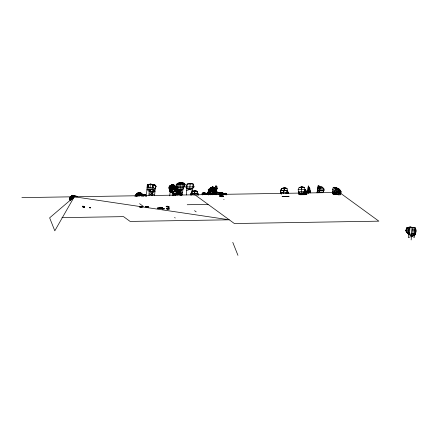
<?xml version="1.0" encoding="UTF-8"?>
<svg xmlns="http://www.w3.org/2000/svg" width="438" height="438" viewBox="0 0 438 438"><rect width="100%" height="100%" fill="white"/><g stroke="black" fill="none" stroke-linecap="round" stroke-linejoin="round"><path stroke-width="0.66" d="M72.062 197.992L71.733 197.533L70.43 197.226L70.096 197.62L70.704 199.848C72.166 197.385 74.082 193.82 77.302 196.717M72.062 197.642L72.062 196.914M209.342 194.488L209.216 192.255M136.119 195.901L136.24 194.313L138.802 192.37L140.855 192.895L143.587 194.751L143.33 195.978L142.071 196M173.432 192.895L173.815 194.007L175.758 194.691L177.812 194.653L177.39 192.95L174.532 191.067L175.375 186.796L173.908 185.214L172.479 186.155L173.426 189.599L169.265 189.824L169.44 186.451L172.003 184.507L174.056 185.028L176.788 186.884L176.53 188.116L173.289 191.773L171.789 192.485L169.802 191.275L169.495 190.525L172.55 190.535L173.426 189.599L175.682 189.063L174.269 186.927L174.056 185.028L172.747 185.05L172.003 184.507L169.884 186.024L169.309 188.554L169.802 191.275L171.789 192.485L174.532 191.067L175.145 189.43L175.715 189.599L178.359 190.787L179.783 195.08M72.046 198.644L71.755 196.969L72.171 195.288L74.175 195.611L75.944 196.832L76.426 196.421M82.503 206.61L84.605 206.512L84.66 206.955L83.828 207.256L82.963 206.906L82.974 206.473L82.941 206.845M306.43 193.454C307.005 191.05 304.421 189.774 304.498 187.459L301.913 186.572L299.121 187.546L298.179 189.566L298.404 191.707L299.066 193.147L301.054 193.738L306.414 194.007L306.912 194.653L299.964 194.768L298.7 194.133L301.054 193.738L301.913 186.572L301.579 189.512M74.214 195.512L72.171 195.288L70.48 197.051L70.157 198.666L71.952 197.971L72.084 197.571M140.713 193.081L141.77 195.989L142.175 194.664L140.713 193.081L138.802 192.37L136.689 193.886L136.415 195.545L139.629 195.49L139.35 193.842L140.855 192.895L137.466 193.136L136.07 195.37L140.198 195.304L142.772 194.302L143.33 195.978M214.149 194.412L215.507 193.098L215.77 190.464L215.633 188.849L213.958 187.875M74.416 196.777L73.349 196.202L70.655 196.876L70.096 197.62L70.518 198.025L70.419 199.651L71.465 198.337L73.069 197.916L74.027 196.64L72.171 195.288L70.951 196.416L70.058 198.288L70.419 199.651L72.713 198.66L72.735 198.233L71.821 198.096L70.157 198.666M169.692 189.829L169.747 188.652L172.479 186.155L174.269 186.927L175.972 186.44L176.53 188.116L174.778 189.254L171.455 187.541L169.271 187.502L170.661 185.269L169.342 187.004L169.709 188.756M71.931 198.879L70.961 199.504L71.81 198.786L71.821 198.096L72.713 198.66M82.963 206.906L83.707 206.298L82.733 206.199L82.404 206.544L82.963 206.906L84.567 207.262L84.66 206.955L83.225 207.01M82.733 206.199L84.567 207.262L84.014 206.342L84.567 207.262L82.404 206.544L84.37 206.703M209.233 191.006L208.734 191.099L209.205 193.328L210.831 194.806L210.897 193.032L209.594 189.435L208.981 189.189L208.22 189.736L208.587 190.908L212.129 194.072L213.706 194.658L215.48 192.496L215.419 192.172L214.784 192.194L212.698 192.616L212.129 194.072L210.897 193.733L210.131 192.194L208.734 191.099L208.51 192.189M215.562 189.889L215.633 188.849L216.109 189.331L216.197 190.514L215.337 192.348M415.662 232.2L415.448 234.697L413.915 235.348L412.563 235.135M225.127 193.563L225.899 194.379L225.762 193.191L225.127 193.563L225.083 194.636L225.127 193.563L225.521 193.224L226.293 193.76L225.499 194.74L225.083 194.636L225.482 194.105L224.689 193.766L224.508 194.581L225.137 194.56M84.622 206.785L83.685 206.654L83.707 206.298L82.629 206.397L83.828 207.256M137.636 196.093L137.702 195.282L139.284 194.023L141.069 194.79L141.326 195.956M139.552 192.917L138.802 192.37L137.904 194.122L137.85 195.611L137.751 195.249M138.14 194.735L137.954 195.507L138.994 195.321L140.198 194.248L138.802 192.37L138.622 192.769M138.123 194.981L138.156 194.549L137.882 195.156L137.904 194.122L139.284 194.023L136.24 194.313L137.078 195.353L139.651 194.784L140.198 195.304L137.702 195.282L136.935 196.071L137.121 195.622L136.733 195.852M139.454 192.84L139.476 192.512L138.244 192.934M143.188 196.273L143.286 195.091M146.391 196.087L147.316 184.568L153.338 184.469L155.435 185.312L156.158 186.413L154.198 190.782L152.002 192.183L148.263 189.315L147.655 187.513L148.597 184.546L150.371 184.004L155.435 185.312L154.296 185.334M149.314 189.813L148.876 195.277L154.948 191.362L152.955 189.238L146.933 189.336L149.183 191.461L154.641 195.178L155.304 186.977M151.915 193.322L151.756 195.228L149.593 193.651M152.462 195.392L153.338 184.469L152.665 184.77M153.733 185.345L153.776 184.754L150.371 184.004L149.884 190.065L152.002 192.183M169.769 195.868L170.125 191.499L175.101 195.485M170.596 190.41L170.743 191.724L172.55 190.535L173.289 191.773L174.532 191.067L171.789 192.485L171.827 192.036L172.15 192.277M174.778 189.254L174.269 186.927L173.393 187.437L170.902 187.327L169.484 188.871L170.672 188.636L170.897 187.42L171.22 187.656M170.793 188.723L170.825 188.318L170.672 188.636M169.78 190.437L170.743 191.724L170.776 191.275L169.572 190.815L170.743 191.724L171.937 190.486L169.495 190.525L172.55 190.535L169.714 190.579L170.398 191.822M170.853 190.371L170.82 190.744L170.404 190.442L170.541 191.099L171.888 190.776L171.964 191.242L173.289 191.773L172.326 191.789M173.908 185.214L172.003 184.507L171.099 186.254L171.044 187.743L170.946 187.382M171.313 186.851L171.236 187.469M171.57 189.862L171.614 189.326M170.404 190.442L171.745 190.229L171.805 189.462L172.441 189.928M172.057 192.315L172.085 191.975L172.342 192.162M172.183 190.793L172.304 189.298M172.649 184.978L172.676 184.644L171.444 185.071M172.211 195.616L172.506 191.975M175.846 195.167L176.53 186.632M176.919 187.508L177.302 183.402L179.438 182.706L182.317 182.662L184.343 183.287L185.236 184.529L182.876 189.473L177.532 192.654M177.335 195.091L178.299 183.079L183.396 182.996L182.432 195.003M178.074 194.302L178.359 190.787M179.438 182.706L178.835 190.212L181.71 190.169L182.317 182.662M180.204 191.067L180.878 182.684M186.353 194.943L187.229 184.015L190.196 183.456L193.076 183.922L194.029 186.845L192.704 188.548L186.714 190.431M189.709 189.49L190.196 183.456M192.2 194.844L193.076 183.922L187.229 184.015L185.805 186.977L186.856 188.647L192.561 190.333M215.162 194.707L215.419 192.14L215.737 192.293L215.507 193.098L214.598 193.569L213.333 193.213L211.751 191.839L209.517 191.745L210.673 189.336L210.902 187.749L212.726 186.845L214.171 187.579L215.447 188.439L215.907 191.62L210.426 191.8L208.587 190.908L208.981 189.189L210.777 187.688L212.726 186.845L215.447 188.439L214.691 189.473L209.594 189.435L210.902 187.749L212.26 188.137L214.938 188.001M215.436 193.503L215.529 192.348L216.772 191.767L216.558 194.428M216.991 192.977L217.056 192.167L220.681 192.715L216.794 192.118L216.12 193.634L216.58 194.806M216.52 192.736L221.305 193.098L221.343 192.621L225.258 193.985L221.343 192.621L220.993 193.612L221.299 194.762L220.993 193.612L216.12 193.634L216.651 193.908M301.349 193.574L301.382 193.213M307.788 192.977L308.347 185.975L309.88 188.849L310.224 192.846L307.772 191.061M308.347 185.975L307.553 192.955L308.379 193.027L308.867 186.955M310.115 192.769L310.29 190.568L308.013 188.915M317.638 192.649L318.202 185.652L322.494 187.24L323.77 188.559L324.093 189.878L323.151 192.2L317.117 192.298M319.658 186.188L319.171 192.266L317.035 192.802L318.202 185.652M323.54 191.433L323.77 188.559L317.709 188.658M411.917 235.195L411.474 235.951L409.525 233.038L407.904 233.624L406.672 232.195L407.044 227.563L410.006 227.01L415.153 227.875C418.416 232.896 412.755 236.449 408.315 237.549L408.566 234.45L409.525 233.038L410.006 227.01L415.153 227.875L414.381 237.451L408.566 234.45L405.621 230.525L407.044 227.563L412.892 227.47L411.025 227.716M407.904 233.624L408.232 229.55L410.006 227.01L412.12 227.924L415.153 227.875L407.044 227.563L408.232 229.55L408.961 229.539M408.654 233.339L409.087 227.974L407.044 227.563M411.151 239.931L412.12 227.924M340.726 194.116L341.082 191.674L339.083 189.123L336.921 188.05L333.247 187.469L332.645 189.336L332.606 192.84M171.346 189.802L171.773 187.732L173.393 187.437L172.851 186.916L169.736 186.966L169.271 187.502L169.309 188.554L170.234 190.585L168.969 188.236L168.948 187.015L170.404 185.811M172.337 192.249L175.195 194.352L177.636 193.552L179.372 193.914L181.069 195.195L181.228 193.755L180.023 190.935M208.767 194.948L209.315 192.266M171.822 184.902L172.003 184.507L174.269 186.927L173.169 188.488L170.71 188.137L170.453 189.807L171.773 189.873M214.516 192.238L214.483 192.561L214.861 192.441L214.598 193.569L213.273 192.419L215.737 192.293L215.042 193.919M298.179 189.566L304.979 189.457L304.645 193.054L306.414 194.007L298.7 194.133M213.771 189.391L213.733 188.28L212.726 186.845L210.673 189.336L210.426 191.8L213.498 189.55L215.189 188.942L215.715 189.451L214.658 189.698L212.26 188.137M179.848 190.853L179.372 193.914L178.261 193.93L179.383 193.897L181.086 195.167L181.228 193.777L179.093 192.244L179.733 190.754M211.751 191.839L215.907 191.62L211.751 191.839L212.337 188.285L215.047 188.148L215.77 190.464L214.275 190.015L211.882 190.667L210.673 189.336L211.959 188.033L213.377 187.897L214.686 187.897L215.633 189.085L214.171 187.579L213.405 187.552M213.301 191.734L213.196 189.774L211.559 189.665L211.882 190.667L212.638 190.869L214.275 190.015L215.6 190.716L213.908 188.822L215.047 188.148L211.461 188.647L212.764 189.577L215.376 189.621L212.145 189.785L213.498 189.55L213.443 188.849L213.908 188.822L213.892 189.539L214.582 189.807L213.569 189.857L212.638 190.869L212.715 191.784M90.064 207.727L90.223 207.355L90.113 207.798L89.938 207.388L89.648 207.7L90.442 207.913L90.223 207.355L89.648 207.7L89.702 207.366L90.316 207.815M71.421 198.677L71.733 197.533L72.193 197.423L72.418 198.43L71.421 198.677L72.418 198.43M169.73 187.623L169.364 186.544L168.969 188.236L169.829 189.336L169.265 189.824L172.435 189.774L172.43 188.822L171.406 187.88L171.099 186.254L169.791 186.199L171.45 186.774M137.516 196L137.702 195.282L138.435 196.049L138.572 195.6L139.065 195.813M138.178 194.319L136.59 194.067L137.789 194.647L137.707 195.195L136.541 194.833L136.07 195.37L137.078 195.353L136.541 194.833L139.651 194.784L138.994 195.321M169.271 187.502L170.902 187.327L171.099 186.254L172.479 186.155L169.791 186.199M169.566 189.84L169.747 188.652L170.71 188.137L172.43 188.822L173.169 188.488L173.393 187.437M175.884 194.061L175.95 193.629M179.564 192.638L180.861 192.337L181.617 194.576L181.069 195.195L179.564 192.638L179.859 190.831M283.43 193.678L283.643 192.331L280.72 192.391L280.632 190.421L281.689 188.559L284.541 187.656L287.065 188.455L287.503 190.99L288.719 193.508M287.054 192.671L287.427 190.289L280.632 190.421L281.278 194.039M89.889 207.782L89.938 207.388M208.548 192.277L208.734 191.099L209.233 191.176M284.393 188.504L281.689 188.559L287.076 188.471L284.558 187.656L281.705 188.543L280.632 190.399L287.427 190.311L287.043 192.687L288.149 193.448M72.013 198.414L70.551 198.726L71.29 198.595L70.704 199.848M137.904 194.122L138.205 195.748L137.203 195.764L137.329 195.419L139.629 195.49M172.643 191.658L173.07 192.233L174.817 191.422L175.145 189.43M172.331 190.552L172.523 189.457M225.083 194.636L225.762 193.191L225.318 194.532M284.377 188.504L283.413 193.623L284.547 187.656L284.267 189.15M333.449 193.903L333.247 194.412L335.36 193.585L337.457 189.451L338.328 188.575L340.293 190.393L340.945 192.977L338.404 191.05L332.464 191.663L334.041 192.682L338.054 192.857L340.665 194.757C338.103 195.266 335.826 193.634 333.247 194.412L332.677 193.432L334.041 192.682L334.325 191.269L335.858 188.926L336.921 188.05L337.676 188.603M208.712 194.85L208.964 193.634L210.131 192.194L209.517 191.745L209.972 191.849L210.12 190.689L208.981 189.189L209.775 191.318M89.878 207.858L89.943 207.563M215.124 192.813L215.293 190.448L213.437 190.541L213.788 191.652M340.096 192.359L339.751 193.043L340.304 191.488L339.981 190.169L338.705 188.849L335.869 187.798L337.298 188.324M301.738 193.607L303.441 194.713M308.171 193.01L309.376 187.907M215.37 189.944L215.633 188.849L216.197 190.514L215.408 191.543L215.759 191.422L213.886 191.521M171.209 187.305L170.99 186.78M171.209 190.415L170.743 191.724M214.828 194.494L215.419 192.14L215.529 194.554M298.847 193.536L299.154 192.348M142.345 195.934L142.772 194.302L142.109 195.293M175.397 188.608L175.972 186.44L174.97 188.121L175.255 189.15L175.682 189.063M137.882 195.156L138.025 194.647M171.083 187.289L171.22 186.78M173.421 192.873L173.798 193.99L175.737 194.686L177.801 194.658L179.383 193.897L177.801 194.658L174.204 193.607L173.36 195.321L173.935 193.355M211.926 187.82L212.118 187.201L212.091 187.623L210.902 187.749M225.362 194.839L225.86 193.295M225.712 194.571L226.057 193.508M299.066 193.147L301.12 193.552L302.904 193.032L304.268 191.609L304.979 189.457M173.355 195.293L174.182 193.596L176.793 194.675L175.819 194.029L175.195 194.352L173.07 192.233M225.959 193.399L225.526 194.664L225.006 194.319L225.307 194.116L225.154 194.494L220.993 193.612L225.482 194.105M206.731 194.647L207.88 194.198L209.046 190.82M147.765 187.415L148.597 184.546L148.717 185.969M170.398 187.897L170.53 187.557L172.824 187.628L169.615 187.678L170.322 187.754L169.309 188.554L170.831 188.225L170.897 187.42L171.406 187.88L170.398 187.897L171.406 187.88M215.419 192.14L214.658 194.187L215.25 194.28M173.087 195.781L173.815 194.007M196.936 195.211L197.79 193.229L197.439 191.39L194.921 190.574L192.068 191.461L190.995 193.317L191.072 195.288L190.995 193.339L192.052 191.477L194.905 190.574L197.429 191.373M285.603 193.163L286.572 192.293L287.427 190.311M318.634 192.397L321.087 186.719M334.846 194.007L339.362 193.804M203.517 193.421L204.398 193.968L207.88 194.198L209.118 191.401L209.205 193.328L208.762 194.308M175.195 194.352L177.39 192.95L178.857 189.681M298.962 193.574L299.488 192.457M82.711 206.741L84.129 206.451M70.951 196.416L69.998 198.315L70.534 200.555L69.812 199.816L69.516 198.66L71.624 196.158L70.951 196.416L69.998 198.315L69.866 198.058L71.695 197.582M170.886 188.198L170.765 187.792M148.263 189.315L149.884 190.065L151.63 189.26L152.528 187.437L152.063 184.491L155.435 185.312L154.11 185.192M172.873 191.855L174.817 191.422L175.715 189.599L175.529 188.422M210.415 193.098L207.88 194.198L206.982 193.497L203.993 192.594L202.887 194.439M82.508 206.342L83.472 206.539M74.279 196.771L54.805 230.815L49.642 217.845L74.279 196.771L229.238 219.799L130.113 221.42L123.543 216.635L61.961 217.642M217.817 194.691L220.292 194.467L220.511 194.828L219.838 193.706L220.434 192.693L221.343 192.621L224.689 193.766L225.154 194.494M141.77 195.989L142.772 194.302M84.605 206.512L83.992 206.741L83.707 206.298M203.955 193.607L202.635 192.873L202.006 193.892L202.575 194.948M214.144 188.997L215.189 188.942L214.691 189.473L215.715 189.451M215.447 186.593L216 185.745L216.936 186.725L217.319 188.559L216.772 189.402L215.835 188.422L215.447 186.593L216.936 186.725M208.647 191.351L206.829 194.083L208.866 190.798M140.341 195.835L141.069 194.79L139.656 193.645L138.233 193.623L136.941 193.695L136.141 194.872L136.388 196.038M169.44 186.451L170.273 187.486L172.194 187.453L173.399 186.385L172.851 185.783L170.141 185.827L169.342 187.004L169.484 189.167L169.829 189.336M139.448 206.917L139.695 206.566L142.273 206.867L142.027 207.212L140.614 207.24L139.448 206.917L142.273 206.867M145.558 206.813L145.805 206.468L147.217 206.446L148.383 206.769L148.137 207.114L146.725 207.136L145.558 206.813L148.383 206.769M157.494 208.264L157.74 207.913L160.319 208.214L160.073 208.559L158.66 208.587L157.494 208.264L160.319 208.214M159.558 207.656L159.81 207.311L161.222 207.289L162.389 207.612L162.137 207.957L160.724 207.979L159.558 207.656L162.389 207.612M161.425 208.685L161.677 208.34L163.089 208.318L164.255 208.641L164.004 208.986L162.591 209.008L161.425 208.685L164.255 208.641M166.462 208.838L166.708 208.493L168.121 208.472L169.287 208.795L169.041 209.14L167.628 209.161L166.462 208.838L169.287 208.795M70.419 199.651L71.29 198.595M208.576 191.34L206.982 193.497L204.968 193.317M137.466 193.136L136.141 194.872L136.404 196.076L136.163 194.412L135.747 194.877L135.775 196.104L136.163 194.412L136.404 196.076M71.952 197.971L73.069 197.916L73.606 197.253L73.102 196.563L70.43 197.226L74.027 196.64L70.096 197.62M213.322 187.962L213.443 188.258M213.498 188.564L213.733 188.28M213.7 189.243L213.673 188.838L212.058 189.101L211.559 189.665M214.078 189.835L214.034 189.364L213.569 189.857L213.498 189.55M212.726 191.904L212.917 191.674L213.005 192.151M212.846 192.342L213.394 191.68L213.525 192.413L214.784 192.194M214.363 190.497L214.193 189.687L213.569 189.857M214.122 192.539L215.551 192.468M213.979 192.244L214.598 193.569L215.682 192.589L214.779 192.715M214.521 193.136L215.48 192.496L213.355 192.709L213.333 193.213L212.129 194.072M182.624 192.572L177.779 189.555L176.207 184.677L177.302 183.402L184.343 183.287L184.042 187.026L177.001 187.141M338.147 188.773L339.083 189.123L341.082 191.674C338.738 189.709 335.727 188.236 332.645 189.336L335.563 192.791L339.669 189.939L340.545 191.663M181.086 195.167L181.617 194.554L181.228 193.755L181.617 194.576L181.042 193.957M83.992 206.741L84.353 206.375M135.227 196.125L136.218 195.184M169.309 188.554L170.322 187.754M177.636 193.552L179.093 192.244M168.345 207.442L169.013 206.84L168.564 206.287L167.94 206.72L166.068 206.484L168.345 207.442L167.612 206.079M172.194 187.453L172.851 186.916L171.362 187.322M134.822 196.186L135.769 195.452M215.228 193.574L215.54 194.735L216.06 194.346L216.772 191.767L215.485 192.123M211.882 190.667L213.196 189.774M169.396 207.393L169.013 206.84L167.07 206.512L166.949 206.999M175.611 195.162L178.14 193.53L176.147 191.401L174.817 191.422M72.226 197.954L73.606 197.253L70.518 198.025L71.164 198.392L70.518 198.025L71.777 198.064M334.325 191.269L337.457 189.451L338.404 191.05L338.054 192.857L340.058 191.307M170.464 190.946L169.752 190.787L171.127 190.765L170.349 190.711M207.88 194.198L203.993 192.594L202.953 193.136L203.139 194.171M73.069 197.916L73.403 197.489L70.819 198.381L72.139 198.053M301.946 193.623L301.12 193.552L303.118 193.706L304.136 193.273M213.465 192.074L214.68 191.587L214.439 190.404M407.187 229.945L405.621 230.525L407.926 233.35M76.666 196.876L76.984 196.782M170.76 189.824L171.592 189.599M335.382 193.87L333.247 194.412L336.138 194.149L334.041 192.682M70.655 196.876L73.349 196.202M70.48 197.051L73.124 196.394M71.832 197.565L69.866 198.058L69.812 199.816L70.951 200.566M71.482 198.135L72.637 197.845M212.698 192.616L214.368 192.266L214.428 192.627M214.861 192.441L214.094 192.567L214.724 192.89L214.604 192.227M221.946 194.658L224.535 194.226M69.516 198.66L70.425 198.513M219.542 195.813L221.289 195.611L223.347 195.967L223.654 196.531L221.913 196.733L219.854 196.377L219.542 195.813L223.347 195.967M175.446 187.026L176.788 186.884L175.479 186.906M142.251 194.894L143.587 194.751L142.284 194.773M220.194 193.103L220.434 192.693L222.05 192.802L224.163 193.957M221.201 194.39L220.292 194.467L220.341 193.87L219.838 193.706M214.396 191.696L213.651 191.997M213.082 187.634L214.171 187.579L215.622 189.123M211.959 188.033L214.686 187.897M212.764 189.577L212.058 189.101L214.324 189.32M209.534 189.67L208.22 189.736L209.578 189.791M213.673 189.44L214.916 189.134M213.366 190.169L214.275 190.015L214.565 191.63M213.437 190.541L215.293 190.448L215.595 191.62M208.587 190.908L209.857 190.842M213.273 192.419L215.737 192.293M213.153 189.38L213.58 189.364M142.668 194.669L145.137 194.576L146.506 196.065M192.052 191.477L194.757 191.422L194.039 195.156L194.921 190.579L194.631 192.068M289.009 196.295L282.061 196.432L288.998 196.317M82.607 206.676L83.685 206.654L83.258 206.424M176.207 184.677L185.236 184.529M170.141 185.827L172.851 185.783M169.884 186.024L172.55 185.98M147.08 187.524L153.103 187.426M185.805 186.977L194.029 186.845M170.273 187.486L169.736 186.966L171.789 187.294M171.285 187.365L169.955 187.387L172.616 187.344M175.271 188.137L176.53 188.116M169.747 188.652L171.592 188.619L171.844 189.802M186.856 188.647L192.704 188.548M169.511 189.665L173.426 189.599M176.295 189.594L175.715 189.599L175.512 188.515M177.779 189.555L182.876 189.473M299.121 187.546L304.498 187.459M317.928 187.316L322.494 187.24M150.026 190.853L150.935 190.837M153.295 190.798L154.198 190.782L151.63 189.26M169.495 190.525L171.937 190.486M149.183 191.461L150.886 191.433M153.245 191.395L154.948 191.362M317.495 189.988L324.093 189.878M317.424 190.431L323.989 190.322M176.481 192.961L177.39 192.95M136.941 193.695L139.656 193.645M317.353 190.859L323.89 190.754M136.689 193.886L139.35 193.842M172.375 193.623L174.078 193.596L174.127 192.999L173.218 193.016C175.446 194.187 176.415 194.269 175.737 194.686L173.547 192.747M176.432 193.558L178.14 193.53M304.448 189.43L305.992 190.711L306.885 192.824L304.744 191.663L298.404 191.707L299.444 193.092L301.054 193.738M137.789 194.647L138.255 194.636M137.422 195.178L138.589 195.162M136.415 195.545L137.488 195.529M21.9 197.631L339.434 192.435L378.87 221.163L234.357 223.528L194.926 194.8M187.223 204.738L208.099 204.398M411.994 229.49L415.75 229.43L415.427 233.498L411.665 233.558M408.134 230.793L408.862 230.782M411.895 230.733L416.023 230.662M408.035 232.036L408.764 232.02M411.791 231.97L416.1 231.899M411.687 233.29L415.678 233.224M411.6 234.401L414.627 234.352M192.068 191.461L197.439 191.39M288.587 193.35L288.341 192.386L287.043 192.687L286.572 192.293L280.709 192.37L281.295 194.056M219.854 196.377L223.654 196.531M170.585 188.57L171.592 188.619M170.623 187.316L170.902 187.327M335.36 193.585L332.677 193.432L333.98 194.379M142.602 194.653L145.137 194.576L145.876 195.512M412.585 235.25L413.915 235.348L413.702 234.675L415.448 234.697L415.065 233.251L415.542 233.306M215.835 188.422L217.319 188.559M148.789 184.705L147.316 184.568L148.405 186.041M221.803 192.824L216.794 192.118M407.225 230.733L405.621 230.525L407.017 231.664M175.824 186.741L176.968 186.922L175.83 186.67M209.205 193.328L210.519 193.536M226.796 194.631L225.756 193.645L226.293 193.76L226.796 194.631L225.34 193.541L225.499 194.74L225.143 194.324M148.619 184.841L147.316 184.568L148.493 184.989M82.629 206.397L83.685 206.654M225.756 193.645L226.172 193.76M406.672 232.195L409.525 233.038M171.745 190.229L172.862 190.563M214.193 189.687L214.582 189.807M212.167 194.833L210.897 193.733L212.583 194.286M335.382 187.617L334.408 187.256L333.247 187.469L335.858 188.926M210.897 193.733L212.638 194.384M84.14 206.621L84.66 206.955M171.773 187.732L173.169 188.488M152.528 187.437L155.167 188.619M176.437 187.212L177.604 187.76M152.063 184.491L156.158 186.413M214.658 189.698L215.77 190.464L214.658 189.698L214.877 190.092M138.572 195.6L139.508 196.104M202.827 194.423L202.006 193.892L202.953 194.543M223.769 199.465L224.053 199.657M143.084 194.981L144.524 195.961L144.463 194.795L145.268 195.808M147.655 187.513L148.17 187.869M335.563 192.791L338.459 194.899M308.166 187.601L309.88 188.849M307.865 190.207L310.345 192.014M307.815 190.645L310.285 192.441M307.607 192.463L308.379 193.027M171.099 186.254L171.373 186.457M194.543 210.667L196.164 211.85M168.121 208.472L169.041 209.14M166.708 208.493L167.628 209.161M163.089 208.318L164.004 208.986M161.222 207.289L162.137 207.957M174.598 217.505L175.238 217.971M160.516 207.3L160.976 207.634M161.677 208.34L162.591 209.008M159.81 207.311L160.724 207.979M159.153 207.891L160.073 208.559M158.446 207.902L158.906 208.236M138.298 193.667L138.019 193.864M157.74 207.913L158.66 208.587M147.217 206.446L148.137 207.114M145.805 206.468L146.725 207.136M139.585 203.681L143.374 206.44M141.107 206.544L142.027 207.212M139.695 206.566L140.614 207.24M71.958 196.372L73.015 197.138M73.031 197.292L71.936 196.492L72.122 197.806M71.805 196.722L72.434 197.182L72.363 196.667M71.755 196.969L72.062 197.193M71.783 198.452L72.018 198.622L71.854 198.058M407.915 232.37L408.774 233.021M205.373 194.658L203.834 192.917L205.192 194.718M287.372 191.603L288.341 192.386L288.461 193.47M166.719 206.15L167.07 206.512M176.492 189.95L175.939 188.143M153.3 187.782L152.889 187.333L152.61 184.622M306.885 192.824L306.266 192.063L305.992 190.711L304.744 191.663L306.08 193.536M203.993 192.594L204.946 193.799M173.563 192.764L174.204 193.607M197.866 193.892L197.79 193.207L190.995 193.339L197.79 193.229L198.704 195.304M70.737 199.514L69.866 198.058L70.726 199.996M221.289 195.611L221.913 196.733M339.297 190.371L338.328 188.575L338.426 189.654M71.848 196.58L72.303 197.423M74.175 195.611L74.953 197.067M172.676 184.644L172.944 185.192M139.476 192.512L139.744 193.054M145.942 196.224L145.137 194.576L145.87 196.257M232.781 242.367L237.944 255.338M213.673 188.833L213.853 189.298M202.635 192.873L203.035 194.083M303.118 193.706L302.904 193.032L304.645 193.054L304.268 191.609M212.638 191.587L213.01 192.923M210.131 192.194L210.831 194.806M215.239 193.788L215.452 194.702M170.689 190.399L170.776 190.771M170.908 191.368L171.039 191.937M216 185.745L216.772 189.402M215.321 193.558L215.54 194.735M214.111 189.791L214.034 189.364L213.952 189.873M214.483 192.906L214.598 193.569M213.936 191.012L214.083 191.822M212.726 186.845L212.813 187.327M286.572 192.293L286.759 193.41M407.488 232.041L407.69 233.355M72.171 195.288L72.237 195.775M71.963 197.483L71.881 198.524M71.81 198.786L71.876 199.274M226.293 193.76L226.451 194.943M180.861 192.337L180.982 193.421M287.427 190.289L287.503 190.973M197.79 193.207L197.516 194.992L197.79 193.229M215.529 192.348L215.211 192.966L216.06 194.346L215.529 192.348M409.683 234.642L408.566 234.45L409.683 234.702M281.683 193.656L280.72 192.391L281.661 193.645M169.599 188.209L169.364 186.544L169.599 188.209"/></g></svg>
